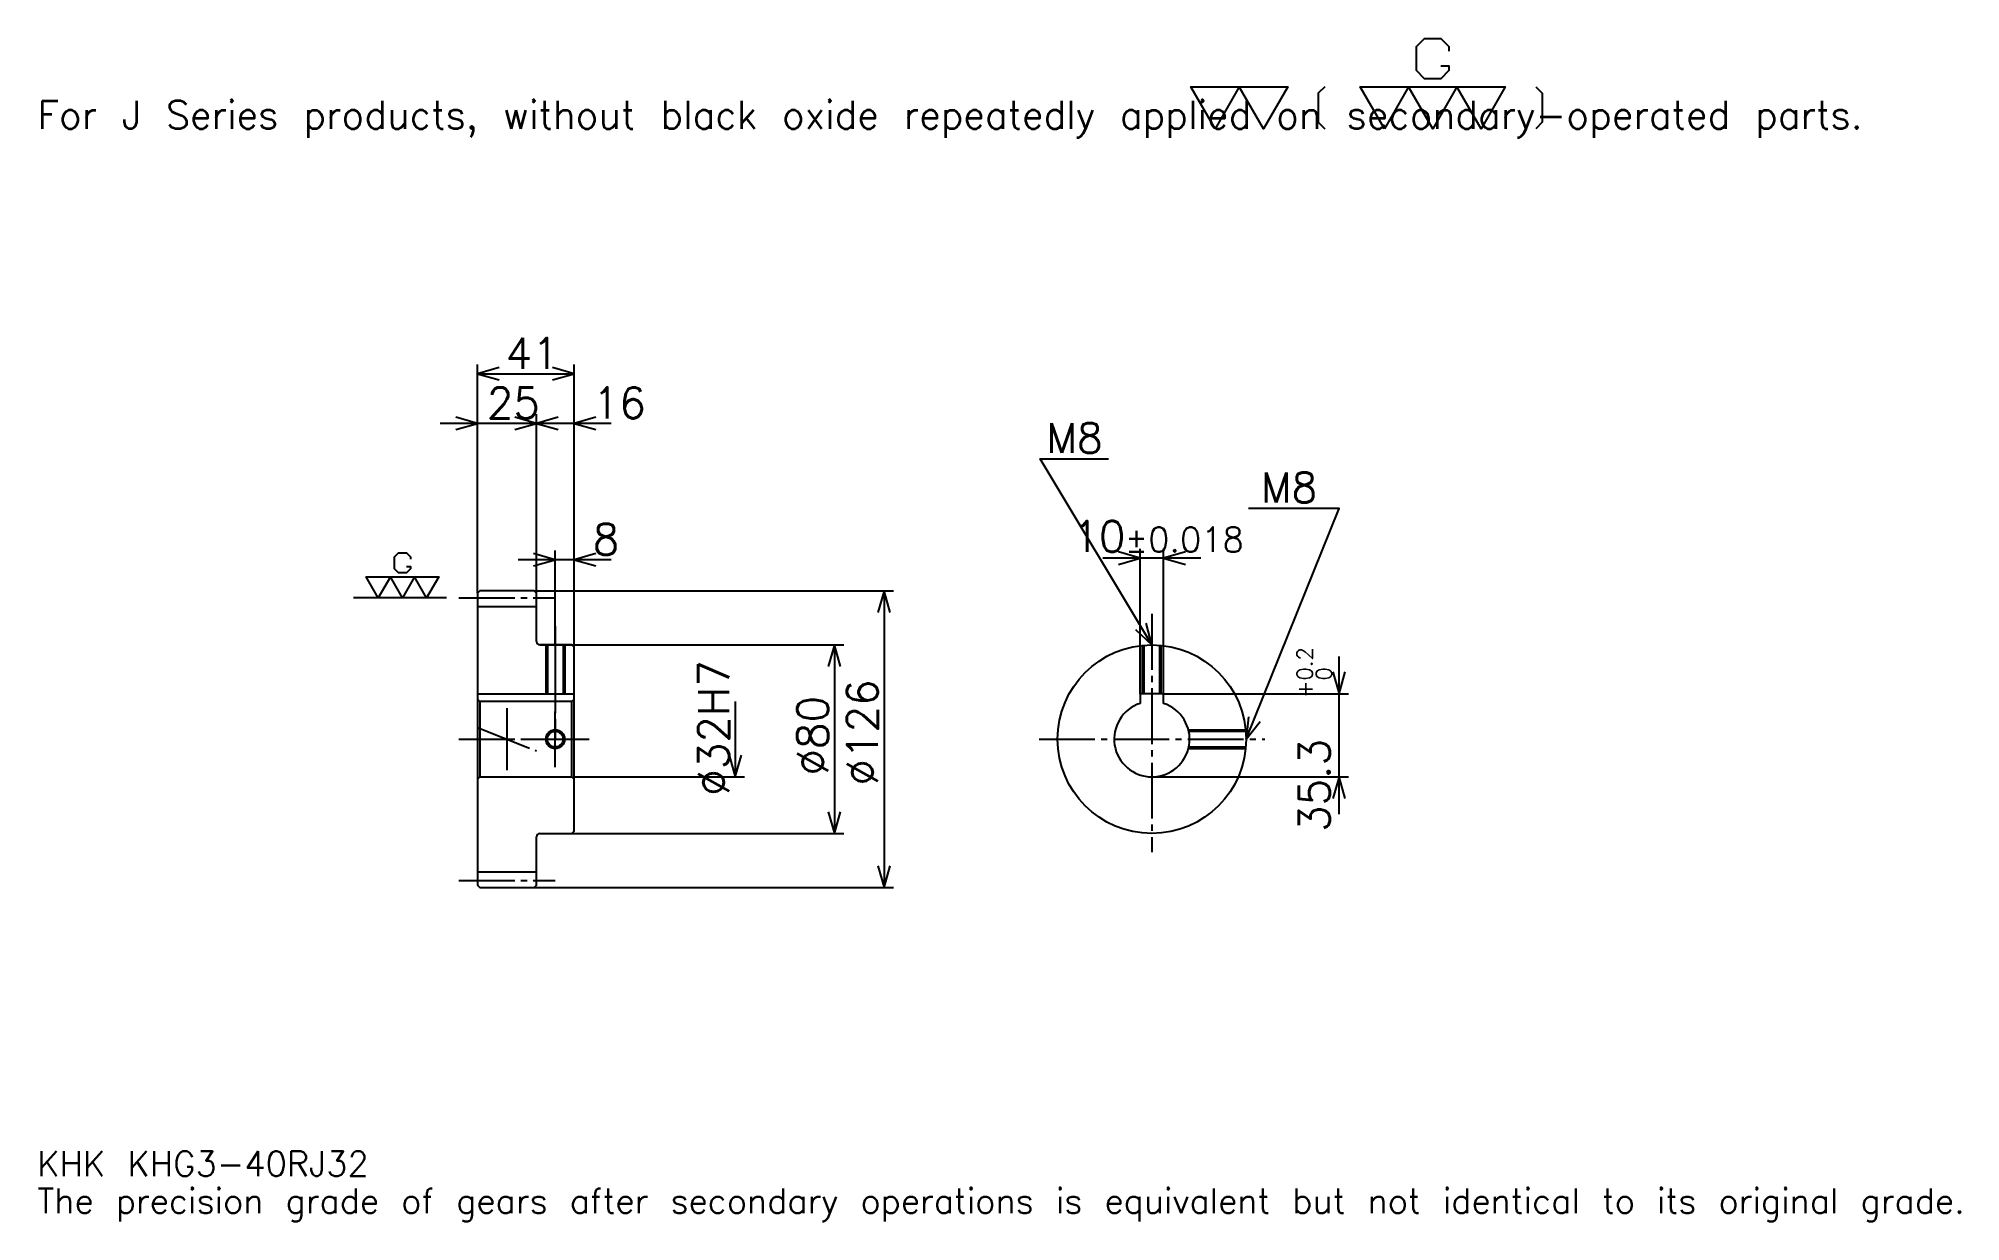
# Model space of a CAD drawing. Extents: x 27 to 842, y 10 to 512.
import ezdxf

# ---------------------------------------------------------------- set-up
doc = ezdxf.new("R2010")
doc.units = 0
doc.linetypes.add('DASHDOT', pattern=[31.565218, 23.673913, -2.630435, 2.630435, -2.630435])
doc.layers.get('0').update_dxf_attribs({"linetype": 'CONTINUOUS'})
doc.layers.add('DASHDOT', color=6, linetype='DASHDOT')
doc.styles.add('KANJI', font='TXT', dxfattribs={"bigfont": 'BIGFONT'})

msp = doc.modelspace()

# ---------------------------------------------------------------- linework, layer by layer
at = {"color": 5}
for p, q in [((213.065216, 277.380432), (213.065216, 373.391296)), ((213.065216, 369.445618), (254.065216, 369.445618)), ((254.065216, 277.380432), (254.065216, 373.391296)), ((238.065216, 277.380432), (238.065216, 352.347778)), ((253.847824, 348.402161), (197.282608, 348.402161)), ((269.847839, 348.402161), (222.282608, 348.402161)), ((246.065216, 277.380432), (246.065216, 294.478241)), ((494.239136, 233.68042), (494.239136, 295.152161)), ((504.239136, 233.68042), (504.239136, 295.152161)), ((269.847839, 290.532593), (230.282608, 290.532593)), ((520.021729, 291.206482), (478.456512, 291.206482)), ((213.065216, 276.380432), (213.065216, 277.380432)), ((237.065216, 277.380432), (254.065216, 277.380432)), ((238.065216, 276.380432), (238.065216, 277.380432)), ((246.065216, 254.380417), (246.065216, 277.380432)), ((246.065216, 254.380417), (246.065216, 277.380432)), ((254.065216, 277.380432), (389.532593, 277.380432)), ((254.065216, 253.380417), (254.065216, 277.380432)), ((385.586975, 277.380432), (385.586975, 151.380417)), ((239.565216, 254.380417), (254.065216, 254.380417)), ((254.065216, 254.380417), (368.489136, 254.380417)), ((364.543488, 254.380417), (364.543488, 174.380417)), ((578.695679, 182.597809), (578.695679, 249.463028)), ((322.456512, 230.380417), (322.456512, 198.380417)), ((504.239136, 233.68042), (582.641296, 233.68042)), ((254.065216, 198.380417), (326.402161, 198.380417)), ((499.239136, 198.380417), (582.641296, 198.380417)), ((239.565216, 174.380417), (254.065216, 174.380417)), ((254.065216, 174.380417), (368.489136, 174.380417)), ((237.065216, 151.380417), (254.065216, 151.380417)), ((254.065216, 151.380417), (389.532593, 151.380417))]:
    msp.add_line(p, q, dxfattribs=at)
at = {"color": 7}
for p, q in [((199.91304, 274.380432), (160.456512, 274.380432)), ((225.565216, 227.532593), (225.565216, 201.228241))]:
    msp.add_line(p, q, dxfattribs=at)
at = {"color": 4}
for p, q in [((213.065216, 270.630432), (238.065216, 270.630432)), ((213.065216, 233.68042), (254.065216, 233.68042)), ((214.065216, 230.380417), (214.065216, 198.380417)), ((253.065216, 230.380417), (254.065216, 231.380417)), ((253.065216, 198.380417), (254.065216, 197.380417)), ((213.065216, 158.130417), (238.065216, 158.130417))]:
    msp.add_line(p, q, dxfattribs=at)
at = {"color": 7}
for points in [[(621.834778, 500.150879), (625.254395, 500.150879), (625.254395, 498.099152), (621.834778, 494.679565), (614.995667, 494.679565), (611.576111, 498.099152), (611.576111, 508.357849), (614.995667, 511.777405), (621.834778, 511.777405), (625.254395, 508.357849), (625.254395, 506.306091)], [(526.086975, 473.478271), (515.828308, 491.26001), (556.863037, 491.26001), (546.60437, 473.478271), (536.345642, 491.26001), (526.086975, 473.478271)], [(572.593079, 491.26001), (569.857422, 488.524353), (569.857422, 476.213928), (572.593079, 473.478271)], [(597.897827, 473.478271), (587.63916, 491.26001), (649.191345, 491.26001), (638.932617, 473.478271), (628.67395, 491.26001), (618.415222, 473.478271), (608.156555, 491.26001), (597.897827, 473.478271)], [(662.185669, 491.26001), (664.921326, 488.524353), (664.921326, 476.213928), (662.185669, 473.478271)], [(182.946747, 287.716736), (184.656525, 287.716736), (184.656525, 286.690857), (182.946747, 284.981079), (179.527176, 284.981079), (177.817383, 286.690857), (177.817383, 291.82019), (179.527176, 293.529968), (182.946747, 293.529968), (184.656525, 291.82019), (184.656525, 290.794312)], [(170.978256, 274.380432), (165.848907, 283.271301), (196.625, 283.271301), (191.495651, 274.380432), (186.366302, 283.271301), (181.236954, 274.380432), (176.107605, 283.271301), (170.978256, 274.380432)]]:
    msp.add_lwpolyline(points, dxfattribs=at)
at = {"color": 5}
for points in [[(222.271744, 372.07605), (213.065216, 369.445618), (222.271744, 366.815186)], [(244.858688, 366.815186), (254.065216, 369.445618), (244.858688, 372.07605)], [(203.858688, 345.771729), (213.065216, 348.402161), (203.858688, 351.032593)], [(228.858688, 345.771729), (238.065216, 348.402161), (228.858688, 351.032593)], [(247.271729, 351.032593), (238.065216, 348.402161), (247.271729, 345.771729)], [(263.271729, 351.032593), (254.065216, 348.402161), (263.271729, 345.771729)], [(499.239136, 254.380417), (451.891296, 333.293457), (480.82608, 333.293457)], [(539.239136, 214.380417), (578.695679, 312.25), (540.291321, 312.25)], [(485.032623, 288.57605), (494.239136, 291.206482), (485.032623, 293.836914)], [(513.445679, 293.836914), (504.239136, 291.206482), (513.445679, 288.57605)], [(236.858688, 287.902161), (246.065216, 290.532593), (236.858688, 293.163025)], [(263.271729, 293.163025), (254.065216, 290.532593), (263.271729, 287.902161)], [(388.217407, 268.173889), (385.586975, 277.380432), (382.956543, 268.173889)], [(492.246826, 260.9216), (499.239136, 254.380417), (496.757996, 263.628296)], [(367.17392, 245.173889), (364.543488, 254.380417), (361.913055, 245.173889)], [(576.065186, 242.886932), (578.695679, 233.68042), (581.32605, 242.886932)], [(540.241943, 223.902695), (539.239136, 214.380417), (545.121216, 221.935593)], [(319.82608, 207.586945), (322.456512, 198.380417), (325.086945, 207.586945)], [(581.32605, 189.173889), (578.695679, 198.380417), (576.065186, 189.173889)], [(361.913055, 183.586945), (364.543488, 174.380417), (367.17392, 183.586945)], [(382.956543, 160.586945), (385.586975, 151.380417), (388.217407, 160.586945)]]:
    msp.add_lwpolyline(points, dxfattribs=at)
at = {"color": 4}
for points in [[(238.065216, 255.880417), (238.065216, 276.380432), (237.065216, 277.380432), (214.065216, 277.380432), (213.065216, 276.380432), (213.065216, 197.380417)], [(239.565216, 174.380417), (253.065216, 174.380417), (254.065216, 175.380417), (254.065216, 253.380417), (253.065216, 254.380417), (239.565216, 254.380417)], [(242.065216, 254.380417), (242.065216, 233.68042)], [(242.740219, 254.380417), (242.740219, 233.68042)], [(249.390213, 254.380417), (249.390213, 233.68042)], [(250.065216, 254.380417), (250.065216, 233.68042)], [(495.239136, 233.68042), (495.239136, 254.179916)], [(495.914124, 233.68042), (495.914124, 254.241974)], [(502.564148, 233.68042), (502.564148, 254.241974)], [(503.239136, 233.68042), (503.239136, 254.179916)], [(213.065216, 197.380417), (214.065216, 198.380417), (253.065216, 198.380417), (253.065216, 230.380417), (214.065216, 230.380417), (213.065216, 231.380417)], [(504.239136, 229.579102), (504.239136, 233.68042), (494.239136, 233.68042), (494.239136, 229.579102)], [(514.731079, 218.380417), (539.038635, 218.380417)], [(514.889832, 217.705414), (539.100708, 217.705414)], [(514.731079, 210.380417), (539.038635, 210.380417)], [(514.889832, 211.05542), (539.100708, 211.05542)], [(213.065216, 197.380417), (213.065216, 152.380417), (214.065216, 151.380417), (237.065216, 151.380417), (238.065216, 152.380417), (238.065216, 172.880417)]]:
    msp.add_lwpolyline(points, dxfattribs=at)
for centre, radius in [((499.239136, 214.380417), 40), ((246.065216, 214.380417), 3.325)]:
    msp.add_circle(centre, radius, dxfattribs=at)
at = {"color": 7}
msp.add_circle((246.065216, 214.380417), 4, dxfattribs=at)
at = {"color": 4}
for centre, radius, start, end in [((239.565216, 255.880417), 1.5, 180, 270), ((499.239136, 214.380417), 16, 108.209957329, 71.790042671), ((239.565216, 172.880417), 1.5, 90, 180)]:
    msp.add_arc(centre, radius, start, end, dxfattribs=at)
at = {"layer": 'DASHDOT', "color": 7}
for p, q in [((205.173904, 274.380432), (245.956512, 274.380432)), ((499.239136, 267.532593), (499.239136, 166.489105)), ((246.065216, 254.380417), (246.065216, 214.380417)), ((205.173904, 214.380417), (261.956512, 214.380417)), ((213.065216, 219.304291), (238.065216, 209.456543)), ((451.347839, 214.380417), (547.130432, 214.380417)), ((205.173904, 154.380417), (245.956512, 154.380417))]:
    msp.add_line(p, q, dxfattribs=at)
for points in [[(246.065216, 262.271729), (246.065216, 225.789108)], [(246.065216, 202.489105), (246.065216, 226.271729)], [(234.17392, 214.380417), (257.956512, 214.380417)]]:
    msp.add_lwpolyline(points, dxfattribs=at)

# ---------------------------------------------------------------- texts
at = {"color": 7, "style": 'KANJI'}
for s, height, p in [('For J Series products, without black oxide repeatedly applied on secondary-operated parts.', 11.836957, (26.304348, 473.478271)), ('41', 13.152174, (225.016296, 371.549988)), ('25', 13.152174, (217.016296, 350.5065)), ('16', 13.152174, (261.956512, 350.5065)), ('M8', 12.626087, (454.521729, 335.923889)), ('M8', 12.626087, (545.552185, 314.880432)), ('8', 13.152174, (261.956512, 292.636932)), ('10', 13.152174, (465.514343, 293.836914)), ('%%p0.018', 10.521739, (487.739929, 293.836914)), ('KHK KHG3-40RJ32', 10.521739, (26.304348, 28.934782)), ('The precision grade of gears after secondary operations is equivalent but not identical to its original grade.', 10.521739, (26.304348, 13.152174))]:
    msp.add_text(s, height=height, dxfattribs=at).set_placement(p)
for s, height, p in [('%%c32H7', 13.152174, (319.82608, 190.377701)), ('0.2', 6.576087, (567.384766, 239.291885)), ('%%c126', 13.152174, (382.956543, 194.652161)), ('+', 6.576087, (567.384766, 231.926666)), ('0', 6.576087, (575.539124, 239.291885)), ('%%c80', 13.152174, (361.913055, 198.926605)), ('35.3', 13.152174, (574.75, 174.998856))]:
    msp.add_text(s, height=height, rotation=90, dxfattribs=at).set_placement(p)

doc.saveas('drawing.dxf')
